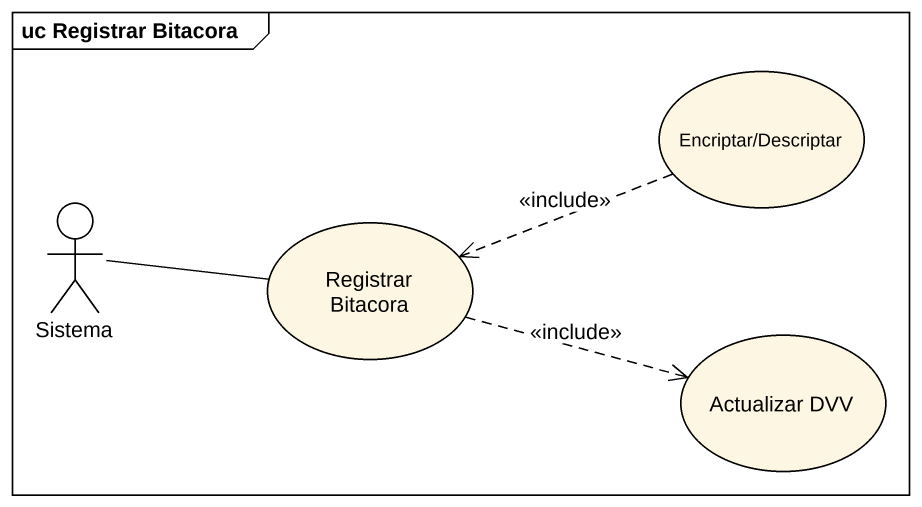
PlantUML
@startuml
mainframe uc Registrar Bitacora
usecase "Encriptar/Descriptar" as Encriptar_Descriptar
actor Sistema
usecase "Registrar Bitacora" as Registrar_Bitacora
usecase "Actualizar DVV" as Actualizar_DVV
Encriptar_Descriptar .left.> Registrar_Bitacora : <<include>>
Sistema -right- Registrar_Bitacora
Registrar_Bitacora .right.> Actualizar_DVV : <<include>>
@enduml
